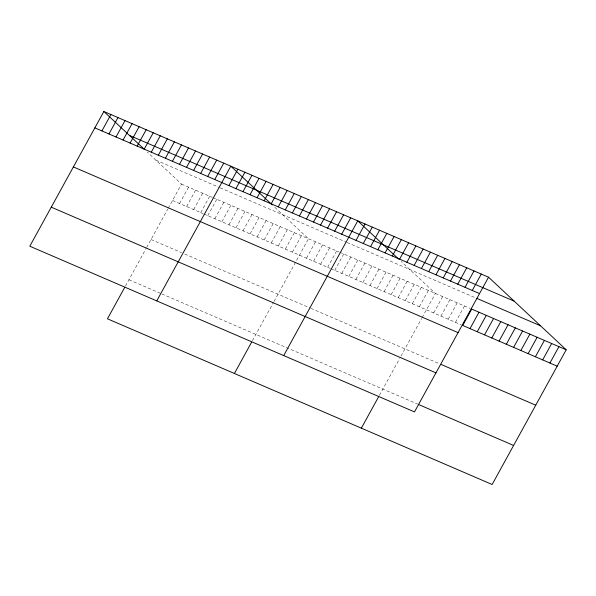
<?xml version="1.0" encoding="UTF-8"?>
<svg xmlns="http://www.w3.org/2000/svg" width="596" height="596" viewBox="0 0 596 596"><rect width="100%" height="100%" fill="white"/><g stroke="black" fill="none" stroke-linecap="round" stroke-linejoin="round"><path stroke-width="0.45" stroke-dasharray="2.98 2.23" d="M125.488 285.998L146.176 248.361M146.616 247.556L167.789 209.054M168.221 208.272L181.512 184.089L147.301 152.114M179.567 203.497L188.567 187.129M186.615 206.536L195.615 190.161M193.67 209.576L202.67 193.201M200.725 212.608L209.725 196.24M207.773 215.648L216.773 199.28M214.828 218.687L223.828 202.312M221.876 221.727L230.883 205.352M228.931 224.759L237.931 208.391M235.986 227.799L244.986 211.431M243.034 230.838L252.041 214.463M250.089 233.878L259.089 217.503M257.144 236.91L266.144 220.542M264.192 239.95L273.199 223.582M271.247 242.989L280.247 226.614M278.302 246.029L287.302 229.654M285.35 249.061L294.357 232.693M292.405 252.101L301.405 235.733M252.436 340.674L273.564 302.239M274.011 301.434L308.46 238.765L273.594 206.179M306.508 258.18L315.507 241.805M313.563 261.212L322.563 244.844M320.618 264.251L329.618 247.884M327.666 267.291L336.666 250.916M334.721 270.331L343.721 253.956M341.776 273.363L350.776 256.995M348.824 276.402L357.824 260.035M355.879 279.442L364.879 263.067M362.934 282.482L371.934 266.107M369.982 285.514L378.981 269.146M377.037 288.553L386.037 272.186M384.092 291.593L393.092 275.218M391.14 294.633L400.139 278.257M398.195 297.665L407.195 281.297M405.25 300.704L414.25 284.337M412.298 303.744L421.298 287.369M419.353 306.784L428.353 290.408M379.384 395.357L399.625 358.524M400.959 356.11L421.685 318.413M422.11 317.631L435.408 293.448L401.197 261.473M433.672 312.952L442.672 296.577M440.936 316.081L449.935 299.706M448.207 319.21L457.207 302.835M455.471 322.339L464.47 305.964M155.884 160.138L219.358 187.479M220.14 187.814L346.306 242.155M347.088 242.49L475.176 297.665M181.512 184.089L212.072 197.254M212.854 197.589L339.02 251.929M339.802 252.272L470.125 308.4M172.512 200.457L203.072 213.621M203.854 213.964L330.02 268.304M330.802 268.64L461.125 324.775M151.041 239.51L181.601 252.674M184.738 254.023L310.121 308.028M310.903 308.37L439.654 363.821M128.922 279.748L161.054 293.582M161.836 293.925L417.535 404.058"/><path stroke-width="0.89" d="M103.86 111.504L29.8 246.215L414.488 411.91L488.549 277.2L103.86 111.504L144.001 149.03M101.909 130.911L110.908 114.544M108.964 133.951L117.963 117.583M116.019 136.991L125.018 120.615M123.067 140.03L132.066 123.655M130.122 143.062L139.121 126.695M137.169 146.102L146.176 129.734M144.225 149.142L153.224 132.766M151.28 152.181L160.279 135.806M158.327 155.213L167.334 138.846M165.383 158.253L174.382 141.885M172.438 161.292L181.437 144.917M179.485 164.332L188.492 147.957M186.541 167.364L195.54 150.997M124.631 287.555L107.451 318.8L492.14 484.496L566.2 349.785L488.549 277.2M193.596 170.404L202.595 154.036M200.643 173.443L209.65 157.068M207.699 176.483L216.698 160.108M214.754 179.515L223.753 163.148M156.748 300.898L230.801 166.187L272.275 204.942M228.857 185.594L237.856 169.227M235.912 188.634L244.911 172.259M242.959 191.666L251.959 175.299M250.015 194.706L259.014 178.338M257.07 197.745L266.069 181.378M264.117 200.785L273.117 184.41M271.173 203.817L280.172 187.449M278.228 206.857L287.227 190.489M285.275 209.896L294.275 193.529M292.331 212.936L301.33 196.561M299.386 215.968L308.385 199.6M306.433 219.008L315.433 202.64M313.489 222.047L322.488 205.68M234.399 373.476L251.579 342.238M320.544 225.087L329.543 208.712M327.591 228.126L336.591 211.751M334.647 231.159L343.646 214.791M341.702 234.198L350.701 217.831M283.696 355.574L357.749 220.863L398.56 259.007M356.021 240.367L365.02 223.992M363.284 243.496L372.284 227.128M370.548 246.625L379.548 230.257M377.819 249.754L386.819 233.386M385.083 252.883L394.083 236.515M392.347 256.012L401.346 239.644M399.618 259.148L408.618 242.773M406.882 262.277L415.881 245.902M414.145 265.406L423.153 249.031M421.417 268.535L430.416 252.16M428.68 271.664L437.68 255.289M435.944 274.793L444.951 258.426M443.215 277.922L452.215 261.555M361.347 428.159L378.527 396.914M450.479 281.051L459.479 264.684M457.75 284.18L466.75 267.813M465.014 287.309L474.014 270.942M472.278 290.446L481.277 274.071M470.006 328.597L479.005 312.23M477.269 331.726L486.269 315.358M484.533 334.855L493.54 318.488M491.804 337.984L500.804 321.616M499.068 341.121L508.068 324.745M506.332 344.25L515.339 327.875M513.603 347.379L522.603 331.004M520.867 350.508L529.866 334.132M528.138 353.637L537.138 337.262M535.402 356.766L544.401 340.398M542.665 359.895L551.665 343.527M549.937 363.024L558.936 346.656M129.481 135.456L514.169 301.151M94.861 127.879L479.549 293.575M476.793 298.358L540.572 325.833M566.2 349.785L471.734 309.1L462.734 325.468L557.2 366.153M73.39 166.932L458.078 332.628M441.271 364.521L535.73 405.205M51.271 207.162L435.959 372.858M419.152 404.758L513.61 445.443"/></g></svg>
